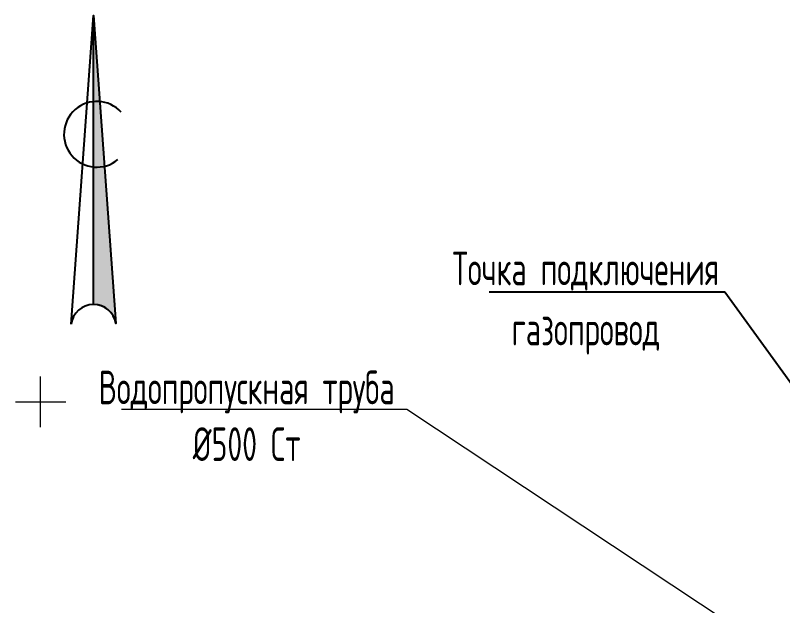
# Model space of a CAD drawing. Header units: millimetres. Extents: x -38151500 to -28914887, y -20564105 to -20349562.
# Drawn here: x -33966476 to -33920865, y -20469422 to -20434305 of the extents above; entities that cross this region are included whole.
import ezdxf
from ezdxf.xclip import XClip

# ---------------------------------------------------------------- set-up
doc = ezdxf.new("R2010")
doc.units = ezdxf.units.MM
doc.header["$MEASUREMENT"] = 0
doc.header["$XCLIPFRAME"] = 0
doc.layers.add('!!! ПОДОСНОВА', color=7, linetype='Continuous')
for name, color, linetype, lineweight in [('Новый_ГП_Сети_текст_Ном._пера__250', 7, 'Continuous', 20), ('Новый_ГП_Сети_текст_Ном._пера__7', 7, 'Continuous', 25), ('Новый_ГП_Текст_Ном._пера__250', 7, 'Continuous', 20), ('Новый_ГТ-север_Ном._пера__7', 7, 'Continuous', 25), ('Чертеж_1_Новый_Новофедоровское_снт 28_07$0$SETKA_Ном._пера__7', 7, 'Continuous', 18)]:
    doc.layers.add(name, color=color, linetype=linetype, lineweight=lineweight)
doc.styles.add('РЎР“Р•РќР•Р\xa0РР\xa0_РЎРўРР›Р¬_6', font='', dxfattribs={"width": 0.8})
doc.styles.get('РЎР“Р•РќР•Р\xa0РР\xa0_РЎРўРР›Р¬_6').set_extended_font_data('GOST_type_A')

# ---------------------------------------------------------------- blocks, each defined once
blk = doc.blocks.new('Чертеж_4_1', base_point=(4185024, -7296))
at = {"layer": 'Чертеж_1_Новый_Новофедоровское_снт 28_07$0$SETKA_Ном._пера__7', "color": 7, "linetype": 'Continuous', "lineweight": 18, "flags": 128}
for points in [[(-33964976, -20458796), (-33964976, -20455796)], [(-33966476, -20457296), (-33963476, -20457296)]]:
    blk.add_lwpolyline(points, dxfattribs=at)

msp = doc.modelspace()

# ---------------------------------------------------------------- hatches: boundary and pattern name
at = {"layer": 'Новый_ГТ-север_Ном._пера__7', "linetype": 'Continuous', "lineweight": 25}
msp.add_hatch(color=7, dxfattribs=at).paths.add_polyline_path([(-33961824.92, -20434304.66), (-33961824.92, -20451505.54, -0.36849713), (-33960496.65, -20452637.78)])

# ---------------------------------------------------------------- linework, layer by layer
at = {"layer": 'Новый_ГП_Сети_текст_Ном._пера__7', "color": 7, "linetype": 'Continuous', "lineweight": 25}
for p, q in [((-33924598.34, -20450774.65), (-33938307.14, -20450774.65)), ((-33924298.34, -20450774.65), (-33924598.34, -20450774.65)), ((-33906990.36, -20474724.16), (-33924298.34, -20450774.65))]:
    msp.add_line(p, q, dxfattribs=at)
at = {"layer": 'Новый_ГП_Текст_Ном._пера__250', "color": 7, "linetype": 'Continuous', "lineweight": 20}
for p, q in [((-33943210.88, -20457749.72), (-33960172.48, -20457749.72)), ((-33909764.42, -20479928.69), (-33943210.88, -20457749.72))]:
    msp.add_line(p, q, dxfattribs=at)
at = {"layer": 'Новый_ГТ-север_Ном._пера__7', "color": 7, "linetype": 'Continuous', "lineweight": 25}
for points in [[(-33963158.92, -20452677.36), (-33961824.92, -20434304.66), (-33960496.65, -20452637.78, 0.86545413)], [(-33961824.92, -20451505.54), (-33961824.92, -20434304.66), (-33960496.65, -20452637.78, 0.36849713)]]:
    msp.add_lwpolyline(points, format="xyb", close=True, dxfattribs=at)
msp.add_lwpolyline([(-33961824.92, -20451505.39), (-33961824.92, -20434304.66)], dxfattribs=at)
msp.add_arc((-33961630.96, -20441381.25), 1955.83, 42.181532, 309.62931, dxfattribs=at)

# ---------------------------------------------------------------- block references
at = {"layer": '!!! ПОДОСНОВА', "color": 252, "linetype": 'Continuous', "lineweight": 40}
ref = msp.add_blockref('Чертеж_4_1', (4185024.09, -7295.8), dxfattribs=at)
XClip(ref).set_block_clipping_path([(-33971749.8431524113, -20426134.2498699203), (-33971749.8431524113, -20517391.6082299612), (-33949169.2735030428, -20517391.6082299612), (-33943776.1358186975, -20528511.4797440507), (-33858410.272188969, -20528511.4797440507), (-33858410.272188969, -20426017.5390227698)])

# ---------------------------------------------------------------- texts
at = {"layer": 'Новый_ГП_Сети_текст_Ном._пера__250', "color": 7, "linetype": 'Continuous', "lineweight": 20, "insert": (-33932569.76, -20448362.96), "char_height": 2000, "width": 17656.106, "attachment_point": 2, "line_spacing_factor": 1.073312, "style": 'РЎР“Р•РќР•Р\xa0РР\xa0_РЎРўРР›Р¬_6'}
msp.add_mtext('\\A1;{\\pqc;\\fGOST_type_A|b0|i0|c0|p0;\\W0.800000;Точка \\fGOST_type_A|b0|i0|c0|p0;\\W0.800000;подключения \\fGOST_type_A|b0|i0|c0|p0;\\W0.800000;газопровод}', dxfattribs=at)
at = {"layer": 'Новый_ГП_Текст_Ном._пера__250', "color": 7, "linetype": 'Continuous', "lineweight": 20, "insert": (-33952725.16, -20460813.23), "char_height": 2000, "attachment_point": 8, "line_spacing_factor": 1.011597, "style": 'РЎР“Р•РќР•Р\xa0РР\xa0_РЎРўРР›Р¬_6'}
msp.add_mtext('\\A1;{\\pqc;\\fGOST_type_A|b0|i0|c0|p0;\\W0.800000;Водопропускная \\fGOST_type_A|b0|i0|c0|p0;\\W0.800000;труба\\P\\pqc;\\fGOST_type_A|b0|i0|c0|p0;\\W0.800000;Ø500 Ст}', dxfattribs=at)

doc.saveas('drawing.dxf')
